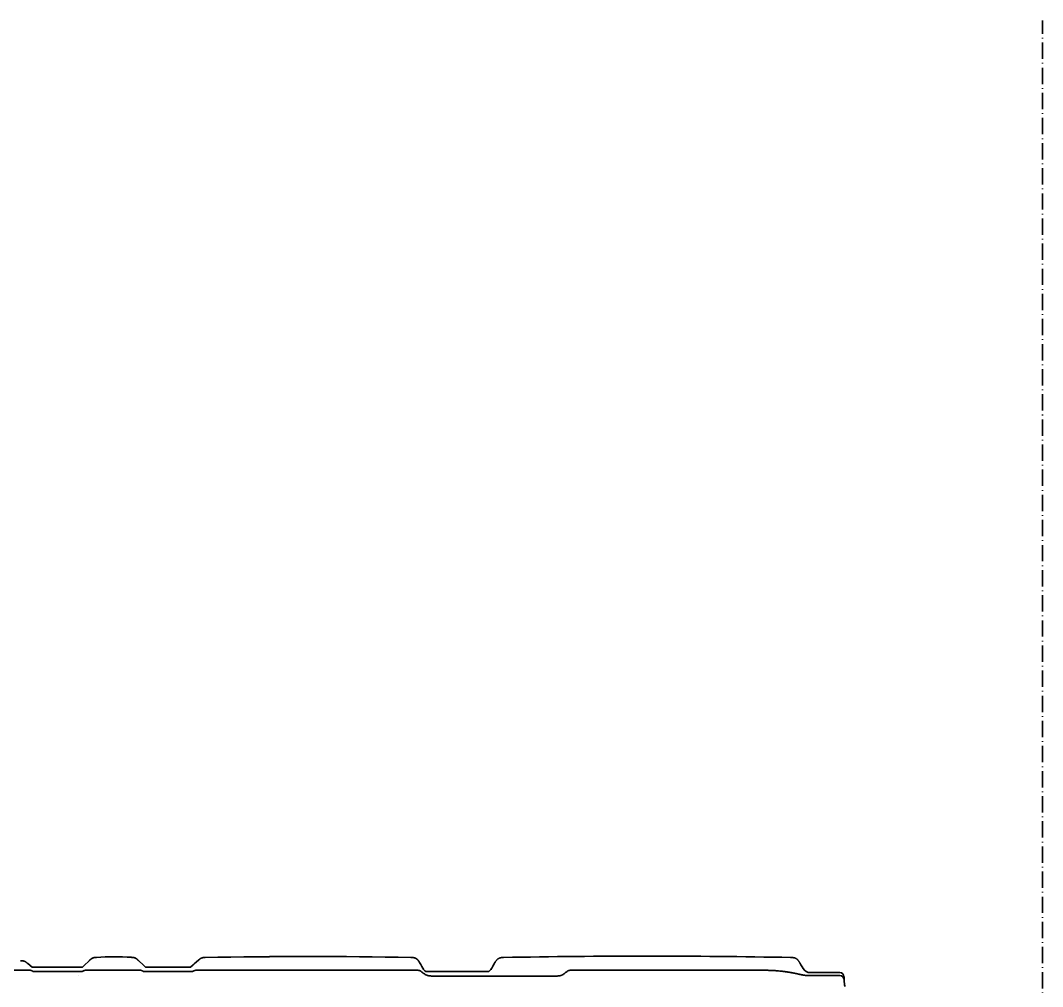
# Model space of a CAD drawing. Header units: millimetres. Extents: x 120 to 10915, y 515 to 8014.
# Drawn here: x 1847 to 2600, y 7108 to 7820 of the extents above; entities that cross this region are included whole.
import ezdxf

# ---------------------------------------------------------------- set-up
doc = ezdxf.new("R2010")
doc.units = ezdxf.units.MM
doc.linetypes.add('DASHDOT', pattern=[18.5, 12, -3, 0.5, -3])
doc.layers.get('0').update_dxf_attribs({"lineweight": 13})
doc.layers.add('201_Dimensions', color=7, linetype='Continuous', lineweight=13)
doc.layers.add('206_Cab_side_and_top_view', color=7, linetype='Continuous', lineweight=13)

# ---------------------------------------------------------------- blocks, each defined once
blk = doc.blocks.new('2647074')
at = {"layer": '201_Dimensions', "color": 2, "linetype": 'DASHDOT', "lineweight": 35}
blk.add_line((2600, 2763.175293), (2600, 3920), dxfattribs=at)
blk = doc.blocks.new('2409089')
at = {"layer": '206_Cab_side_and_top_view', "color": 3, "lineweight": 35}
for p, q in [((1852.26, 3225.5), (1852.25, 3225.5)), ((1855.52, 3222.8), (1852.26, 3225.5)), ((1892.59, 3222.8), (1893.68, 3223.83)), ((1897.83, 3227.76), (1893.68, 3223.83)), ((1933.81, 3227.77), (1937.92, 3223.88)), ((1937.92, 3223.88), (1939.06, 3222.8)), ((1972.11, 3222.8), (1974.15, 3224.56)), ((1972.74, 3223.35), (1972.11, 3222.8)), ((1974.84, 3225.15), (1974.15, 3224.56)), ((1978.28, 3228.11), (1974.84, 3225.15)), ((1976.39, 3226.49), (1978.28, 3228.11)), ((1978.83, 3226.35), (1978.84, 3226.35)), ((2141.05, 3226.1), (2141.9, 3224.63)), ((2141.26, 3225.73), (2141.48, 3225.36)), ((2141.9, 3224.64), (2141.48, 3225.36)), ((2141.79, 3224.83), (2141.9, 3224.64)), ((2142.39, 3223.79), (2141.9, 3224.64)), ((2141.9, 3224.63), (2142.63, 3223.37)), ((2142.39, 3223.79), (2142.63, 3223.37)), ((2142.63, 3223.37), (2143.39, 3222.06)), ((2194.14, 3222.05), (2194.99, 3223.52)), ((2194.99, 3223.52), (2195.94, 3225.17)), ((2195.94, 3225.17), (2196.47, 3226.09)), ((2422.79, 3223.09), (2421.99, 3224.48)), ((1874, 3222.8), (1892.59, 3222.8)), ((1889.53, 3216.98), (1889.52, 3216.97)), ((1895.13, 3220.56), (1895.1, 3220.56)), ((1921.58, 3220.65), (1896.8, 3220.65)), ((1921.58, 3220.65), (1933.29, 3220.65)), ((1939.06, 3222.8), (1972.11, 3222.8)), ((2138.07, 3220.65), (1978.08, 3220.65)), ((2143.26, 3222.27), (2143.39, 3222.06)), ((2143.39, 3222.06), (2143.38, 3222.06)), ((2143.38, 3222.06), (2143.57, 3221.74)), ((2143.41, 3220.81), (2143.42, 3220.8)), ((2191.96, 3219.67), (2145.57, 3219.67)), ((2149.67, 3216.26), (2242.1, 3216.26)), ((2194.14, 3222.06), (2193.96, 3221.74)), ((2194.14, 3222.05), (2194.14, 3222.05)), ((2194.18, 3220.81), (2194.17, 3220.8)), ((2253.67, 3220.65), (2378.56, 3220.65)), ((2422.79, 3223.09), (2423.32, 3222.17)), ((2423.48, 3221.9), (2423.3, 3222.21)), ((2423.48, 3221.9), (2423.57, 3221.74)), ((2427.89, 3216.59), (2450.73, 3216.59)), ((2428.76, 3218.74), (2450.61, 3218.74)), ((2453.81, 3213.68), (2453.87, 3212.3))]:
    blk.add_line(p, q, dxfattribs=at)
for points in [[(2414.41, 3229.91, 0.0096), (2202.94, 3229.91)], [(1892.6, 3219.6, 0.000107), (1856.27, 3219.55)], [(1973.96, 3219.65, 0.000059), (1937.45, 3219.63)]]:
    blk.add_lwpolyline(points, format="xyb", dxfattribs=at)
for centre, radius, start, end in [((1916.01, 3032.07), 198.35, 86.34302, 93.77636), ((2059.01, -929.3), 4159.91, 88.95907, 91.04731), ((2059.01, -929.28), 4159.88, 88.95906, 91.04731), ((2123.71, 3212.55), 21.79, 29.75124, 31.02594), ((2148.77, 3224.74), 6, 210.00025, 237.80468), ((2188.77, 3224.74), 6, 302.19532, 329.99975), ((2401.15, 3105.53), 113.68, 79.52062, 80.07682), ((2428.76, 3224.74), 6, 210.00021, 269.99996), ((2450.61, 3215.65), 3.1, 3.08717, 90.048), ((2450.73, 3213.59), 3, 3.10015, 89.99968), ((2392.77, 3211.86), 61.06, 2.9715, 3.7141), ((2374.94, 3210.93), 78.92, 1.99647, 2.97502)]:
    blk.add_arc(centre, radius, start, end, dxfattribs=at)
for points, degree, knots in [([(1846.92, 3227.42), (1847.07, 3227.42), (1847.36, 3227.42), (1847.79, 3227.42), (1848.18, 3227.41), (1848.55, 3227.39), (1848.9, 3227.35), (1849.22, 3227.3), (1849.53, 3227.23), (1849.83, 3227.14), (1850.12, 3227.02), (1850.4, 3226.88), (1850.69, 3226.71), (1850.97, 3226.52), (1851.27, 3226.3), (1851.58, 3226.05), (1851.91, 3225.78), (1852.14, 3225.6), (1852.25, 3225.5)], 3, [0, 0, 0, 0, 0.452274, 0.875368, 1.270309, 1.639236, 1.985413, 2.313226, 2.62809, 2.936251, 3.244413, 3.559294, 3.887138, 4.233362, 4.602291, 4.997583, 5.421359, 5.874639, 5.874639, 5.874639, 5.874639]), ([(1897.83, 3227.76), (1898.17, 3228.08), (1898.51, 3228.4), (1898.86, 3228.71), (1899.59, 3229.25), (1900.42, 3229.61), (1900.84, 3229.74), (1901.52, 3229.87), (1902.21, 3229.94), (1902.45, 3229.96), (1902.7, 3229.98), (1902.95, 3229.99)], 5, [0, 0, 0, 0, 0, 0, 2.350812, 2.350812, 2.350812, 4.588137, 4.588137, 4.588137, 5.843471, 5.843471, 5.843471, 5.843471, 5.843471, 5.843471]), ([(1928.67, 3230.02), (1929.04, 3229.99), (1929.41, 3229.97), (1929.79, 3229.94), (1930.59, 3229.82), (1931.37, 3229.58), (1931.77, 3229.4), (1932.44, 3228.99), (1933.05, 3228.49), (1933.31, 3228.25), (1933.56, 3228.01), (1933.81, 3227.77)], 5, [0, 0, 0, 0, 0, 0, 1.892637, 1.892637, 1.892637, 4.124801, 4.124801, 4.124801, 5.884746, 5.884746, 5.884746, 5.884746, 5.884746, 5.884746]), ([(1978.28, 3228.11), (1978.59, 3228.38), (1978.9, 3228.65), (1979.23, 3228.9), (1979.93, 3229.34), (1980.71, 3229.64), (1981.12, 3229.75), (1981.73, 3229.85), (1982.35, 3229.89), (1982.56, 3229.9), (1982.76, 3229.9), (1982.97, 3229.91)], 5, [0, 0, 0, 0, 0, 0, 2.084245, 2.084245, 2.084245, 4.209902, 4.209902, 4.209902, 5.257299, 5.257299, 5.257299, 5.257299, 5.257299, 5.257299]), ([(2141.05, 3226.1), (2140.73, 3226.66), (2140.4, 3227.23), (2140.02, 3227.78), (2139.26, 3228.62), (2138.31, 3229.23), (2137.87, 3229.44), (2136.97, 3229.74), (2136.02, 3229.87), (2135.54, 3229.9), (2135.06, 3229.91), (2134.58, 3229.92)], 5, [0, 0, 0, 0, 0, 0, 3.290421, 3.290421, 3.290421, 5.672344, 5.672344, 5.672344, 8.090315, 8.090315, 8.090315, 8.090315, 8.090315, 8.090315]), ([(2196.46, 3226.07), (2196.48, 3226.1), (2196.52, 3226.17), (2196.57, 3226.26), (2196.62, 3226.34), (2196.74, 3226.54), (2196.92, 3226.85), (2197.22, 3227.3), (2197.56, 3227.76), (2197.96, 3228.22), (2198.4, 3228.62), (2198.88, 3228.97), (2199.4, 3229.27), (2199.94, 3229.5), (2200.51, 3229.67), (2201.1, 3229.79), (2201.7, 3229.86), (2202.32, 3229.9), (2202.73, 3229.91), (2202.94, 3229.91)], 3, [0, 0, 0, 0, 0.129759, 0.228209, 0.305878, 0.420691, 0.921374, 1.403155, 2.032812, 2.632875, 3.227797, 3.81948, 4.410225, 5.001944, 5.596823, 6.196802, 6.803567, 7.418722, 8.04433, 8.04433, 8.04433, 8.04433]), ([(2421.99, 3224.48), (2421.94, 3224.56), (2421.85, 3224.72), (2421.71, 3224.96), (2421.59, 3225.17), (2421.47, 3225.38), (2421.36, 3225.57), (2421.27, 3225.73), (2421.19, 3225.86), (2421.13, 3225.97), (2421.07, 3226.07), (2420.97, 3226.23), (2420.79, 3226.54), (2420.52, 3226.99), (2420.17, 3227.5), (2419.79, 3227.97), (2419.39, 3228.39), (2418.94, 3228.77), (2418.46, 3229.09), (2417.95, 3229.35), (2417.41, 3229.56), (2416.84, 3229.71), (2416.25, 3229.81), (2415.65, 3229.87), (2415.03, 3229.9), (2414.62, 3229.91), (2414.41, 3229.91)], 3, [0, 0, 0, 0, 0.278379, 0.549734, 0.80473, 1.035932, 1.263386, 1.459378, 1.59442, 1.694917, 1.845361, 1.966536, 2.253009, 2.916627, 3.525418, 4.123287, 4.710278, 5.288557, 5.862006, 6.435462, 7.013768, 7.600796, 8.198705, 8.807523, 9.425119, 10.047583, 10.047583, 10.047583, 10.047583]), ([(1852.01, 3220.63), (1838.7, 3220.62), (1812.02, 3220.59), (1771.79, 3220.49), (1730.54, 3220.33), (1691.16, 3220.11), (1658.95, 3219.89), (1641.06, 3219.74), (1634.69, 3219.69)], 3, [0, 0, 0, 0, 39.930704, 80.049237, 120.695593, 163.669578, 198.191652, 217.331843, 217.331843, 217.331843, 217.331843]), ([(1853.69, 3220.55), (1853.6, 3220.56), (1853.41, 3220.58), (1853.14, 3220.6), (1852.89, 3220.62), (1852.64, 3220.63), (1852.35, 3220.63), (1852.13, 3220.63), (1852.01, 3220.63)], 3, [0, 0, 0, 0, 0.276195, 0.571698, 0.799717, 1.026081, 1.327931, 1.677533, 1.677533, 1.677533, 1.677533]), ([(1853.69, 3220.55), (1853.73, 3220.54), (1853.82, 3220.53), (1853.96, 3220.51), (1854.12, 3220.48), (1854.36, 3220.43), (1854.66, 3220.35), (1855.02, 3220.22), (1855.34, 3220.09), (1855.61, 3219.96), (1855.83, 3219.83), (1856.03, 3219.72), (1856.17, 3219.62), (1856.25, 3219.57), (1856.27, 3219.55)], 3, [0, 0, 0, 0, 0.126207, 0.264137, 0.436249, 0.61931, 0.986817, 1.374407, 1.754163, 2.025186, 2.282527, 2.514929, 2.717138, 2.792574, 2.792574, 2.792574, 2.792574]), ([(1892.6, 3219.6), (1892.65, 3219.64), (1892.77, 3219.71), (1892.97, 3219.83), (1893.19, 3219.96), (1893.45, 3220.09), (1893.77, 3220.22), (1894.12, 3220.35), (1894.5, 3220.45), (1894.83, 3220.52), (1895.02, 3220.55), (1895.1, 3220.56)], 3, [0.677823, 0.677823, 0.677823, 0.677823, 0.872469, 1.10368, 1.360915, 1.648748, 1.977701, 2.379912, 2.781918, 3.143678, 3.383348, 3.383348, 3.383348, 3.383348]), ([(1895.13, 3220.56), (1895.22, 3220.58), (1895.41, 3220.6), (1895.67, 3220.62), (1895.92, 3220.64), (1896.17, 3220.64), (1896.47, 3220.65), (1896.69, 3220.65), (1896.8, 3220.65)], 3, [0, 0, 0, 0, 0.276269, 0.572115, 0.799603, 1.025426, 1.327614, 1.679021, 1.679021, 1.679021, 1.679021]), ([(1934.97, 3220.56), (1934.88, 3220.58), (1934.69, 3220.6), (1934.42, 3220.62), (1934.17, 3220.64), (1933.92, 3220.65), (1933.63, 3220.65), (1933.41, 3220.65), (1933.29, 3220.65)], 3, [0, 0, 0, 0, 0.276565, 0.57274, 0.800268, 1.02613, 1.328251, 1.679657, 1.679657, 1.679657, 1.679657]), ([(1934.95, 3220.57), (1934.99, 3220.56), (1935.08, 3220.55), (1935.23, 3220.52), (1935.4, 3220.49), (1935.65, 3220.44), (1935.97, 3220.35), (1936.32, 3220.23), (1936.64, 3220.09), (1936.91, 3219.96), (1937.13, 3219.83), (1937.31, 3219.72), (1937.41, 3219.66), (1937.45, 3219.63)], 3, [0, 0, 0, 0, 0.127983, 0.280159, 0.455533, 0.653142, 1.044987, 1.436966, 1.785684, 2.067194, 2.334578, 2.563234, 2.695114, 2.695114, 2.695114, 2.695114]), ([(1973.96, 3219.65), (1973.99, 3219.67), (1974.08, 3219.73), (1974.25, 3219.84), (1974.48, 3219.96), (1974.74, 3220.09), (1975.06, 3220.23), (1975.41, 3220.35), (1975.73, 3220.44), (1975.97, 3220.49), (1976.14, 3220.52), (1976.28, 3220.55), (1976.37, 3220.56), (1976.41, 3220.56)], 3, [0.769661, 0.769661, 0.769661, 0.769661, 0.881788, 1.112258, 1.365853, 1.649348, 2.000536, 2.391335, 2.781705, 2.97204, 3.140481, 3.286158, 3.407905, 3.407905, 3.407905, 3.407905]), ([(1976.41, 3220.56), (1976.5, 3220.58), (1976.69, 3220.6), (1976.95, 3220.62), (1977.2, 3220.64), (1977.45, 3220.65), (1977.75, 3220.65), (1977.97, 3220.65), (1978.08, 3220.65)], 3, [0, 0, 0, 0, 0.276543, 0.572698, 0.800196, 1.026029, 1.328182, 1.679605, 1.679605, 1.679605, 1.679605]), ([(2149.93, 3216.26), (2149.8, 3216.26), (2149.53, 3216.26), (2149.13, 3216.27), (2148.54, 3216.3), (2147.91, 3216.38), (2147.26, 3216.54), (2146.56, 3216.77), (2145.7, 3217.17), (2144.71, 3217.78), (2143.74, 3218.45), (2142.8, 3219.13), (2141.86, 3219.73), (2141.06, 3220.14), (2140.43, 3220.37), (2139.96, 3220.5), (2139.49, 3220.59), (2138.86, 3220.65), (2138.39, 3220.65), (2138.07, 3220.65)], 3, [0, 0, 0, 0, 0.393791, 0.790396, 1.217084, 2.14968, 2.691085, 3.238021, 4.360537, 5.527003, 6.716736, 7.892186, 9.0152, 10.06364, 10.561007, 11.044529, 11.519107, 11.989967, 12.9372, 12.9372, 12.9372, 12.9372]), ([(2241.84, 3216.26), (2242.27, 3216.26), (2243.07, 3216.26), (2244.07, 3216.37), (2244.8, 3216.54), (2245.32, 3216.71), (2245.83, 3216.93), (2246.47, 3217.27), (2247.24, 3217.78), (2248.11, 3218.45), (2248.97, 3219.13), (2249.7, 3219.64), (2250.3, 3219.99), (2250.75, 3220.2), (2251.22, 3220.37), (2251.69, 3220.5), (2252.18, 3220.59), (2252.84, 3220.65), (2253.34, 3220.65), (2253.67, 3220.65)], 3, [0, 0, 0, 0, 1.264211, 2.427813, 2.983485, 3.529696, 4.072408, 4.616274, 5.71599, 6.827949, 7.928642, 8.991398, 9.504443, 10.006083, 10.499226, 10.988085, 11.4773, 11.970835, 12.977578, 12.977578, 12.977578, 12.977578]), ([(2378.56, 3220.65), (2379.76, 3220.65), (2382.17, 3220.65), (2385.78, 3220.65), (2389.4, 3220.63), (2393.01, 3220.59), (2396.61, 3220.51), (2400.21, 3220.37), (2403.77, 3220.15), (2406.14, 3219.94), (2407.31, 3219.82)], 3, [0, 0, 0, 0, 3.61456, 7.228327, 10.840157, 14.450858, 18.060475, 21.661269, 25.243875, 28.78044, 28.78044, 28.78044, 28.78044]), ([(2420.74, 3217.51), (2420.65, 3217.53), (2420.4, 3217.59), (2419.97, 3217.69), (2419.44, 3217.82), (2418.9, 3217.94), (2418.36, 3218.06), (2417.77, 3218.19), (2417.16, 3218.32), (2416.51, 3218.45), (2415.85, 3218.58), (2415.19, 3218.7), (2414.53, 3218.82), (2413.87, 3218.93), (2413.2, 3219.04), (2412.54, 3219.15), (2411.87, 3219.25), (2411.21, 3219.34), (2410.54, 3219.44), (2409.88, 3219.52), (2409.23, 3219.6), (2408.59, 3219.68), (2407.96, 3219.75), (2407.54, 3219.79), (2407.33, 3219.82)], 3, [1.153166, 1.153166, 1.153166, 1.153166, 1.415203, 1.941023, 2.48727, 3.033511, 3.597724, 4.161924, 4.824009, 5.486066, 6.156203, 6.826307, 7.4999, 8.173462, 8.846995, 9.520504, 10.191861, 10.863202, 11.534532, 12.205857, 12.85727, 13.508686, 14.137985, 14.767294, 14.767294, 14.767294, 14.767294]), ([(2423.72, 3216.95), (2423.67, 3216.96), (2423.6, 3216.98), (2423.5, 3216.99), (2423.41, 3217.01), (2423.33, 3217.03), (2423.24, 3217.04), (2423.16, 3217.06), (2423.07, 3217.07), (2422.99, 3217.09), (2422.9, 3217.11), (2422.82, 3217.12), (2422.73, 3217.14), (2422.64, 3217.16), (2422.56, 3217.17), (2422.47, 3217.19), (2422.39, 3217.21), (2422.3, 3217.22), (2422.21, 3217.24), (2422.11, 3217.26), (2422.01, 3217.28), (2421.92, 3217.29), (2421.86, 3217.31), (2421.82, 3217.31)], 3, [0, 0, 0, 0, 0.138555, 0.224076, 0.309702, 0.395422, 0.481227, 0.567411, 0.653654, 0.74051, 0.827397, 0.914956, 1.002525, 1.090635, 1.178731, 1.266532, 1.354297, 1.442017, 1.529685, 1.632356, 1.732777, 1.830782, 1.926232, 1.926232, 1.926232, 1.926232]), ([(2427.89, 3216.59), (2427.47, 3216.59), (2427.05, 3216.59), (2426.63, 3216.6), (2425.79, 3216.65), (2424.96, 3216.75), (2424.54, 3216.81), (2424.13, 3216.88), (2423.72, 3216.95)], 5, [0, 0, 0, 0, 0, 0, 2.116469, 2.116469, 2.116469, 4.245494, 4.245494, 4.245494, 4.245494, 4.245494, 4.245494]), ([(2454.31, 3208.5), (2454.26, 3208.89), (2454.16, 3209.63), (2454.04, 3210.65), (2453.95, 3211.5), (2453.88, 3212.19), (2453.82, 3212.73), (2453.78, 3213.14), (2453.76, 3213.44), (2453.74, 3213.64), (2453.73, 3213.75), (2453.72, 3213.79), (2453.72, 3213.8)], 3, [0, 0, 0, 0, 1.202169, 2.225535, 3.079546, 3.766408, 4.305564, 4.708586, 5.010051, 5.207784, 5.301706, 5.33675, 5.33675, 5.33675, 5.33675])]:
    blk.add_open_spline(points, degree=degree, knots=knots, dxfattribs=at)
blk.add_open_spline([(1855.52, 3222.8), (1861.68, 3222.8), (1867.84, 3222.8), (1874, 3222.8)], degree=3, dxfattribs=at)

msp = doc.modelspace()

# ---------------------------------------------------------------- block references
at = {"color": 7, "lineweight": 35}
for name in ['2647074', '2409089']:
    msp.add_blockref(name, (0, 3900), dxfattribs=at)

doc.saveas('drawing.dxf')
